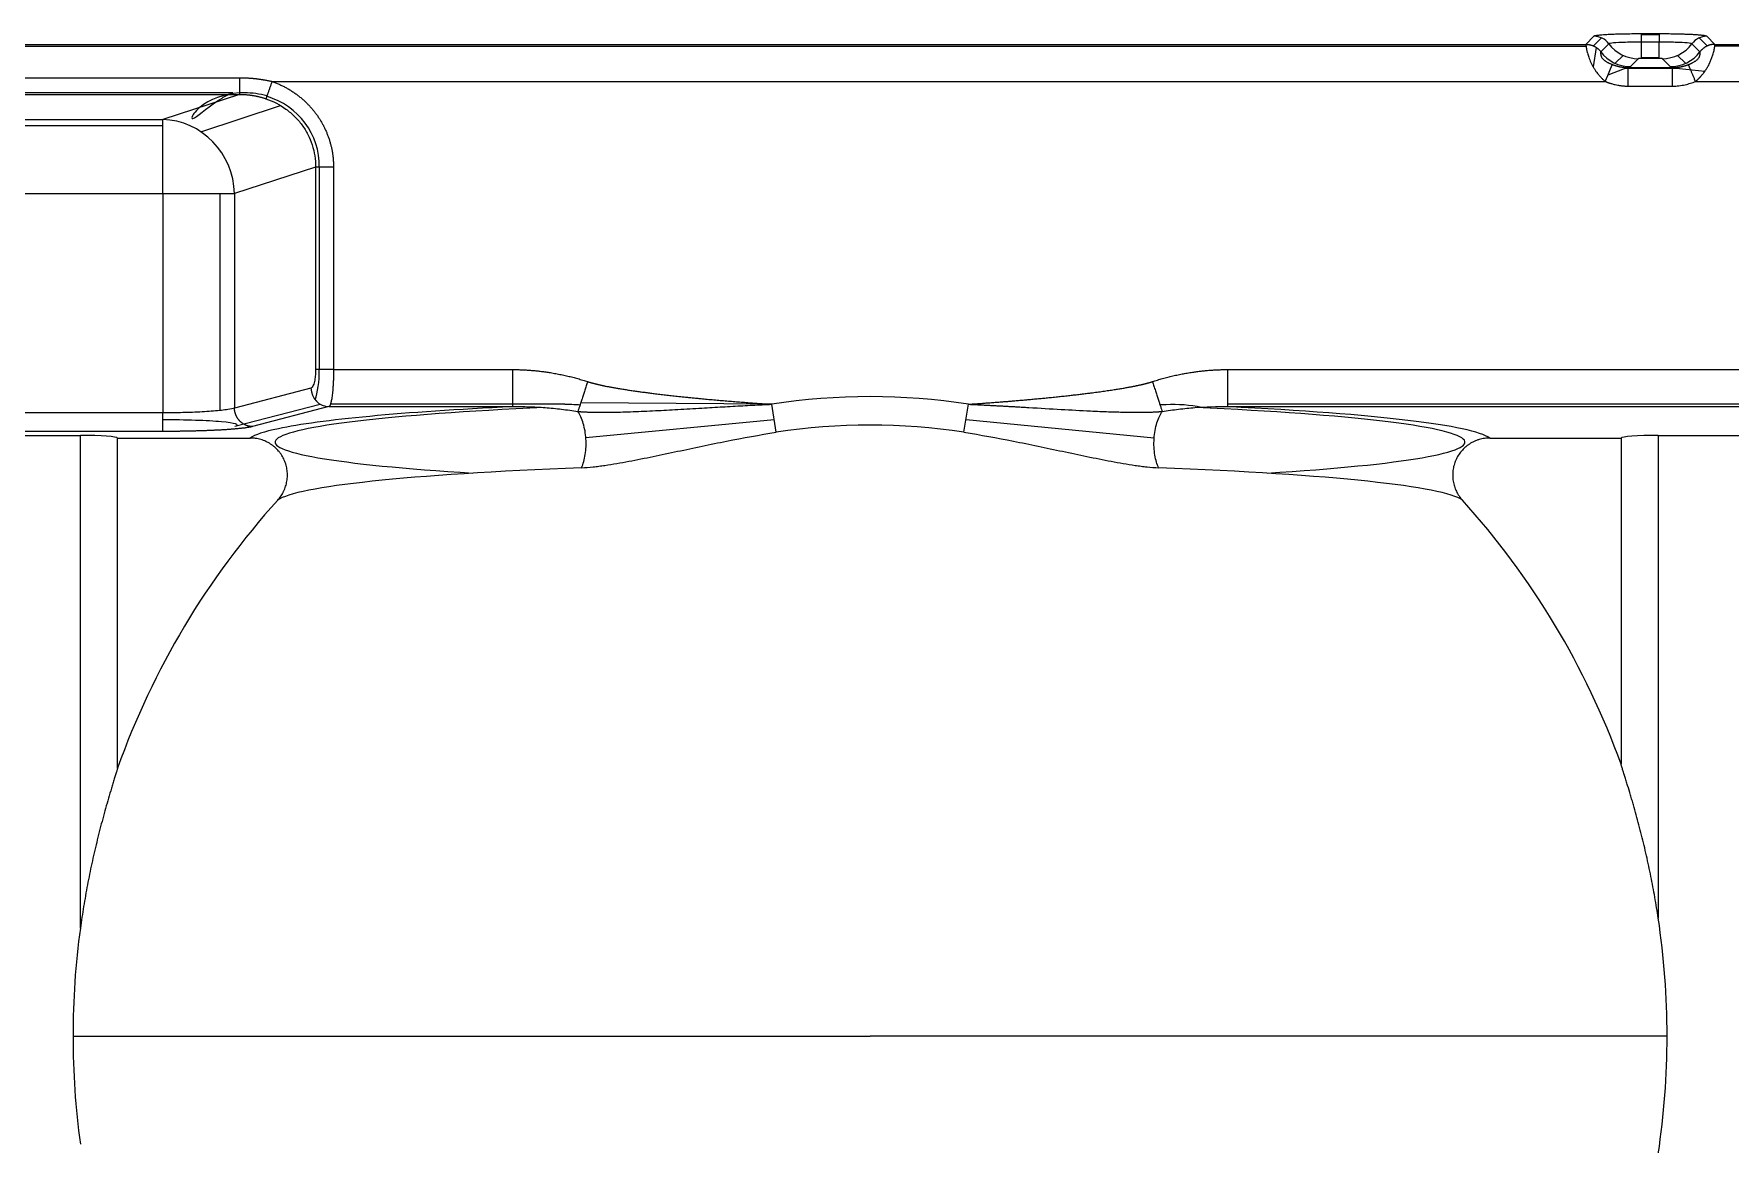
# Model space of a CAD drawing. Header units: millimetres. Extents: x 409 to 2276, y 1039 to 1674.
# Drawn here: x 1680.63 to 1726.27, y 1459.26 to 1489.12 of the extents above; entities that cross this region are included whole.
import ezdxf

# ---------------------------------------------------------------- set-up
doc = ezdxf.new("R2010")
doc.units = ezdxf.units.MM
doc.layers.add('粗实线层', color=7, linetype='Continuous', lineweight=35)

msp = doc.modelspace()

# ---------------------------------------------------------------- linework, layer by layer
at = {"layer": '粗实线层', "lineweight": 20}
for p, q in [((1722.608, 1489.06), (1722.392, 1488.844)), ((1722.598, 1488.8), (1722.814, 1489.016)), ((1724.363, 1489.124), (1723.89, 1489.124)), ((1723.89, 1489.111), (1724.363, 1489.111)), ((1724.363, 1489.124), (1724.363, 1488.904)), ((1725.439, 1489.016), (1725.654, 1488.8)), ((1725.86, 1488.844), (1725.644, 1489.06)), ((1638.86, 1488.844), (1722.392, 1488.844)), ((1638.86, 1488.795), (1722.393, 1488.795)), ((1722.666, 1488.762), (1722.588, 1488.237)), ((1723.007, 1488.86), (1722.792, 1488.645)), ((1723.18, 1488.333), (1723.395, 1488.548)), ((1723.806, 1488.459), (1723.591, 1488.244)), ((1724.363, 1488.904), (1723.89, 1488.904)), ((1723.89, 1488.489), (1724.363, 1488.489)), ((1724.363, 1488.463), (1723.89, 1488.463)), ((1724.363, 1488.463), (1724.363, 1488.904)), ((1724.662, 1488.244), (1724.447, 1488.459)), ((1724.857, 1488.548), (1725.073, 1488.333)), ((1725.46, 1488.645), (1725.245, 1488.86)), ((1725.86, 1488.844), (1729.468, 1488.844)), ((1729.468, 1488.795), (1725.86, 1488.795)), ((1722.987, 1488.024), (1723.432, 1488.195)), ((1724.909, 1488.195), (1723.432, 1488.195)), ((1723.531, 1488.22), (1724.721, 1488.22)), ((1724.909, 1488.195), (1725.594, 1488.126)), ((1675.091, 1487.945), (1686.162, 1487.945)), ((1685.979, 1487.54), (1675.274, 1487.54)), ((1687.033, 1487.846), (1722.912, 1487.846)), ((1723.531, 1487.72), (1724.721, 1487.72)), ((1725.341, 1487.846), (1729.468, 1487.846)), ((1675.091, 1487.497), (1686.162, 1487.497)), ((1686.162, 1487.497), (1684.092, 1486.821)), ((1685.116, 1486.494), (1687.265, 1487.196)), ((1677.161, 1486.821), (1684.092, 1486.821)), ((1677.161, 1486.661), (1684.092, 1486.661)), ((1684.092, 1484.829), (1684.092, 1486.821)), ((1688.206, 1485.541), (1686.023, 1484.829)), ((1688.206, 1485.541), (1688.206, 1480.094)), ((1688.306, 1485.541), (1688.306, 1480.094)), ((1688.689, 1485.541), (1688.689, 1480.094)), ((1677.161, 1484.829), (1684.092, 1484.829)), ((1684.092, 1484.829), (1684.092, 1478.928)), ((1684.092, 1484.829), (1686.023, 1484.829)), ((1685.626, 1484.829), (1685.626, 1478.991)), ((1686.023, 1484.829), (1686.023, 1479.058)), ((1688.689, 1480.094), (1688.206, 1480.094)), ((1688.689, 1480.094), (1693.509, 1480.094)), ((1712.744, 1480.094), (1712.744, 1479.096)), ((1712.744, 1480.094), (1729.468, 1480.094)), ((1688.082, 1479.595), (1686.023, 1479.058)), ((1684.092, 1478.928), (1677.161, 1478.928)), ((1684.092, 1478.429), (1684.092, 1478.928)), ((1686.03, 1478.567), (1688.325, 1479.166)), ((1688.565, 1479.096), (1686.506, 1478.559)), ((1688.565, 1479.096), (1693.509, 1479.096)), ((1694.916, 1479.161), (1688.604, 1479.161)), ((1700.478, 1479.161), (1695.342, 1479.198)), ((1700.598, 1478.406), (1700.481, 1479.161)), ((1705.654, 1478.406), (1705.772, 1479.161)), ((1729.468, 1479.161), (1712.744, 1479.161)), ((1712.744, 1479.096), (1729.468, 1479.096)), ((1684.092, 1478.429), (1677.161, 1478.429)), ((1695.479, 1478.262), (1700.544, 1478.753)), ((1705.709, 1478.754), (1710.773, 1478.258)), ((1679.376, 1478.322), (1681.876, 1478.322)), ((1681.876, 1465.066), (1681.876, 1478.322)), ((1682.876, 1478.252), (1686.45, 1478.252)), ((1682.876, 1469.368), (1682.876, 1478.252)), ((1719.803, 1478.252), (1723.338, 1478.252)), ((1723.338, 1478.252), (1723.338, 1469.474)), ((1724.338, 1478.322), (1726.838, 1478.322)), ((1724.338, 1478.322), (1724.338, 1465.332)), ((1681.679, 1462.161), (1703.126, 1462.161)), ((1724.574, 1462.161), (1703.126, 1462.161))]:
    msp.add_line(p, q, dxfattribs=at)
for radius, start, end in [(17.205, 81.1539, 98.8461), (16.44, 81.1539, 98.8461), (16.44, 81.1539, 98.8461), (21.494, 137.867, 160.4099), (21.494, 19.8909, 42.133), (21.448, 0, 8.5024), (21.448, 172.2163, 180), (21.448, 180, 187.7837), (21.448, 351.4976, 0)]:
    msp.add_arc((1703.126, 1462.161), radius, start, end, dxfattribs=at)
for centre, major_axis, ratio, start_param, end_param in [((1722.608, 1488.561), (0.354, -0.354), 0.997265, 1.428216, 2.354826), ((1723.89, 1488.625), (0, -0.5), 0.000021, 2.162623, 3.089233), ((1725.644, 1488.561), (-0.353, -0.354), 0.997264, 3.92822, 4.854816), ((1723.591, 1489.242), (0.707, -0.707), 0.997265, 4.569861, 5.496378), ((1723.806, 1489.457), (0.707, -0.707), 0.997265, 4.569807, 5.496418), ((1723.89, 1489.462), (0, -1), 0.000002, 0, 0.962255), ((1724.447, 1489.457), (-0.706, -0.708), 0.997255, 0.785049, 1.711657), ((1724.662, 1489.242), (-0.707, -0.707), 0.997265, 0.786768, 1.713286), ((1686.235, 1485.528), (-1.975, -0.645), 0.962495, 2.820948, 4.085001), ((1684.092, 1484.829), (0.621, -1.901), 0.962495, 1.266303, 2.81454), ((1688.038, 1480.094), (0, 1), 0.267949, 3.764893, 4.712389), ((1688.565, 1479.595), (0.126, -0.484), 0.96373, 4.465994, 6.018735), ((1703.126, 1478.139), (16.011, 0), 0.069756, 2.150258, 3.981752), ((1703.126, 1478.139), (-16.755, 0), 0.069756, 5.323749, 5.96652), ((1703.126, 1478.139), (16.011, 0), 0.069756, 5.443238, 7.274399), ((1703.126, 1478.139), (-16.755, 0), 0.069756, 3.238503, 4.101029), ((1684.092, 1478.602), (-2, 0), 0.069927, 2.892155, 4.712389), ((1703.126, 1478.139), (-16.755, 0), 0.069756, 5.96652, 6.186275), ((1681.876, 1478.252), (-1, 0), 0.069927, 3.141593, 4.712389), ((1724.338, 1478.252), (-1, 0), 0.069927, 4.712389, 6.283185), ((1703.126, 1476.476), (-16.011, 0), 0.069756, 5.218735, 6.18907), ((1703.126, 1476.476), (-16.011, 0), 0.069756, 3.235708, 4.206043)]:
    msp.add_ellipse(centre, major_axis=major_axis, ratio=ratio, start_param=start_param, end_param=end_param, dxfattribs=at)
for points, degree in [([(1723.89, 1489.124), (1723.796, 1489.124), (1723.623, 1489.123), (1723.404, 1489.119), (1723.224, 1489.115), (1723.075, 1489.109), (1722.954, 1489.103), (1722.858, 1489.097), (1722.785, 1489.091), (1722.73, 1489.086), (1722.688, 1489.081), (1722.656, 1489.076), (1722.633, 1489.071), (1722.616, 1489.066), (1722.61, 1489.062), (1722.608, 1489.06)], 3), ([(1725.644, 1489.06), (1725.64, 1489.065), (1725.613, 1489.074), (1725.539, 1489.084), (1725.446, 1489.093), (1725.34, 1489.101), (1725.228, 1489.107), (1725.115, 1489.111), (1725.005, 1489.115), (1724.903, 1489.118), (1724.807, 1489.12), (1724.716, 1489.121), (1724.629, 1489.123), (1724.543, 1489.123), (1724.456, 1489.124), (1724.394, 1489.124), (1724.363, 1489.124)], 3), ([(1723.89, 1488.463), (1723.874, 1488.463), (1723.848, 1488.463), (1723.815, 1488.461), (1723.807, 1488.459), (1723.806, 1488.459)], 3), ([(1724.447, 1488.459), (1724.446, 1488.459), (1724.437, 1488.461), (1724.405, 1488.463), (1724.378, 1488.463), (1724.363, 1488.463)], 3), ([(1723.591, 1488.244), (1723.578, 1488.231), (1723.531, 1488.22)], 2), ([(1724.721, 1488.22), (1724.675, 1488.231), (1724.662, 1488.244)], 2), ([(1724.721, 1487.72), (1724.78, 1487.72), (1724.894, 1487.727), (1725.06, 1487.754), (1725.211, 1487.796), (1725.299, 1487.829), (1725.341, 1487.846)], 3), ([(1688.206, 1480.094), (1688.206, 1480.071), (1688.206, 1480.025), (1688.202, 1479.956), (1688.195, 1479.885), (1688.184, 1479.811), (1688.168, 1479.737), (1688.145, 1479.669), (1688.116, 1479.616), (1688.094, 1479.598), (1688.082, 1479.595)], 3)]:
    msp.add_open_spline(points, degree=degree, dxfattribs=at)
for points, degree, knots in [([(1722.392, 1488.844), (1722.392, 1488.844), (1722.392, 1488.843), (1722.391, 1488.842), (1722.391, 1488.841), (1722.391, 1488.839), (1722.391, 1488.836), (1722.391, 1488.833), (1722.391, 1488.83), (1722.391, 1488.826), (1722.391, 1488.822), (1722.391, 1488.817), (1722.392, 1488.812), (1722.393, 1488.806), (1722.393, 1488.799), (1722.394, 1488.792), (1722.395, 1488.783), (1722.397, 1488.774), (1722.398, 1488.765), (1722.4, 1488.754), (1722.402, 1488.743), (1722.404, 1488.731), (1722.408, 1488.71), (1722.414, 1488.682), (1722.423, 1488.646), (1722.434, 1488.604), (1722.448, 1488.555), (1722.468, 1488.493), (1722.492, 1488.429), (1722.522, 1488.358), (1722.56, 1488.282), (1722.598, 1488.216), (1722.636, 1488.155), (1722.677, 1488.095), (1722.722, 1488.038), (1722.762, 1487.992), (1722.788, 1487.963), (1722.814, 1487.936), (1722.84, 1487.911), (1722.864, 1487.888), (1722.888, 1487.866), (1722.904, 1487.852), (1722.912, 1487.846)], 3, [0, 0, 0, 0, 0.009731, 0.019805, 0.030219, 0.040973, 0.052066, 0.063498, 0.075271, 0.087386, 0.099845, 0.112649, 0.125801, 0.139302, 0.153151, 0.167346, 0.181887, 0.196771, 0.211999, 0.227573, 0.243494, 0.259767, 0.276397, 0.32031, 0.357788, 0.388791, 0.444169, 0.49073, 0.54492, 0.596334, 0.652237, 0.714373, 0.741987, 0.787368, 0.849445, 0.874291, 0.897964, 0.920509, 0.941961, 0.962346, 0.981686, 1, 1, 1, 1]), ([(1722.392, 1488.844), (1722.396, 1488.844), (1722.403, 1488.844), (1722.413, 1488.844), (1722.424, 1488.843), (1722.434, 1488.843), (1722.445, 1488.842), (1722.455, 1488.841), (1722.465, 1488.839), (1722.475, 1488.838), (1722.486, 1488.836), (1722.496, 1488.834), (1722.506, 1488.831), (1722.516, 1488.829), (1722.526, 1488.826), (1722.536, 1488.824), (1722.545, 1488.821), (1722.555, 1488.817), (1722.565, 1488.814), (1722.574, 1488.81), (1722.584, 1488.807), (1722.593, 1488.803), (1722.602, 1488.798), (1722.611, 1488.794), (1722.62, 1488.79), (1722.629, 1488.785), (1722.638, 1488.78), (1722.647, 1488.775), (1722.655, 1488.77), (1722.664, 1488.765), (1722.672, 1488.759), (1722.68, 1488.753), (1722.688, 1488.748), (1722.696, 1488.742), (1722.704, 1488.736), (1722.712, 1488.729), (1722.719, 1488.723), (1722.727, 1488.716), (1722.734, 1488.71), (1722.741, 1488.703), (1722.748, 1488.696), (1722.755, 1488.689), (1722.762, 1488.682), (1722.768, 1488.675), (1722.774, 1488.667), (1722.781, 1488.66), (1722.787, 1488.652), (1722.79, 1488.647), (1722.792, 1488.645)], 3, [0, 0, 0, 0, 0.022639, 0.045238, 0.067797, 0.090315, 0.112793, 0.13523, 0.157627, 0.179984, 0.2023, 0.224577, 0.246813, 0.269009, 0.291164, 0.31328, 0.335356, 0.357391, 0.379387, 0.401342, 0.423258, 0.445133, 0.466969, 0.488765, 0.510521, 0.532237, 0.553914, 0.575551, 0.597148, 0.618705, 0.640223, 0.661702, 0.68314, 0.70454, 0.725899, 0.74722, 0.768501, 0.789742, 0.810944, 0.832107, 0.853231, 0.874315, 0.895361, 0.916367, 0.937334, 0.958261, 0.97915, 1, 1, 1, 1]), ([(1722.792, 1488.645), (1722.792, 1488.644), (1722.791, 1488.644), (1722.79, 1488.643), (1722.79, 1488.642), (1722.789, 1488.641), (1722.788, 1488.639), (1722.788, 1488.637), (1722.787, 1488.636), (1722.787, 1488.634), (1722.786, 1488.631), (1722.786, 1488.629), (1722.786, 1488.627), (1722.785, 1488.624), (1722.785, 1488.621), (1722.785, 1488.619), (1722.785, 1488.616), (1722.785, 1488.613), (1722.785, 1488.61), (1722.785, 1488.607), (1722.785, 1488.604), (1722.786, 1488.601), (1722.786, 1488.598), (1722.786, 1488.594), (1722.787, 1488.591), (1722.787, 1488.588), (1722.787, 1488.584), (1722.788, 1488.581), (1722.788, 1488.578), (1722.789, 1488.575), (1722.789, 1488.571), (1722.79, 1488.568), (1722.791, 1488.565), (1722.791, 1488.561), (1722.792, 1488.558), (1722.793, 1488.555), (1722.793, 1488.552), (1722.794, 1488.549), (1722.795, 1488.545), (1722.796, 1488.542), (1722.797, 1488.539), (1722.798, 1488.536), (1722.799, 1488.533), (1722.8, 1488.53), (1722.801, 1488.527), (1722.802, 1488.525), (1722.803, 1488.522), (1722.806, 1488.513), (1722.813, 1488.497), (1722.827, 1488.475), (1722.844, 1488.454), (1722.862, 1488.436), (1722.881, 1488.419), (1722.902, 1488.404), (1722.923, 1488.39), (1722.947, 1488.374), (1722.969, 1488.362), (1722.988, 1488.352), (1723.003, 1488.344), (1723.022, 1488.334), (1723.045, 1488.324), (1723.072, 1488.312), (1723.092, 1488.304), (1723.102, 1488.3)], 3, [0, 0, 0, 0, 0.017958, 0.035624, 0.052996, 0.070075, 0.08686, 0.10335, 0.119547, 0.13545, 0.151059, 0.166375, 0.181397, 0.196127, 0.210564, 0.22471, 0.238565, 0.252131, 0.265409, 0.278399, 0.291105, 0.303527, 0.315669, 0.327533, 0.339122, 0.350438, 0.361484, 0.372264, 0.382779, 0.393033, 0.403027, 0.412766, 0.422252, 0.431487, 0.440475, 0.449219, 0.45772, 0.465983, 0.47401, 0.481804, 0.489369, 0.496706, 0.50382, 0.510712, 0.517386, 0.523845, 0.530091, 0.536128, 0.58439, 0.626583, 0.656507, 0.687423, 0.720299, 0.744748, 0.772998, 0.8053, 0.841899, 0.856872, 0.876293, 0.900231, 0.928768, 0.961993, 1, 1, 1, 1]), ([(1723.89, 1488.904), (1723.74, 1488.904), (1723.436, 1488.899), (1723.105, 1488.883), (1723.015, 1488.867), (1723.007, 1488.86)], 3, [0, 0, 0, 0, 0.337679, 0.674606, 1, 1, 1, 1]), ([(1725.245, 1488.86), (1725.238, 1488.867), (1725.147, 1488.883), (1724.816, 1488.899), (1724.513, 1488.904), (1724.363, 1488.904)], 3, [0, 0, 0, 0, 0.325486, 0.662424, 1, 1, 1, 1]), ([(1725.15, 1488.3), (1725.155, 1488.302), (1725.165, 1488.306), (1725.179, 1488.312), (1725.193, 1488.317), (1725.205, 1488.323), (1725.217, 1488.328), (1725.227, 1488.333), (1725.237, 1488.338), (1725.246, 1488.342), (1725.254, 1488.346), (1725.261, 1488.349), (1725.267, 1488.353), (1725.28, 1488.36), (1725.3, 1488.371), (1725.325, 1488.386), (1725.346, 1488.4), (1725.371, 1488.419), (1725.397, 1488.442), (1725.419, 1488.466), (1725.432, 1488.486), (1725.441, 1488.502), (1725.447, 1488.514), (1725.45, 1488.523), (1725.453, 1488.529), (1725.455, 1488.535), (1725.457, 1488.542), (1725.458, 1488.548), (1725.46, 1488.555), (1725.461, 1488.562), (1725.463, 1488.569), (1725.464, 1488.576), (1725.465, 1488.583), (1725.466, 1488.59), (1725.467, 1488.597), (1725.467, 1488.604), (1725.467, 1488.61), (1725.468, 1488.617), (1725.467, 1488.622), (1725.467, 1488.628), (1725.466, 1488.633), (1725.465, 1488.637), (1725.464, 1488.64), (1725.462, 1488.643), (1725.461, 1488.644), (1725.46, 1488.645)], 3, [0, 0, 0, 0, 0.018478, 0.035855, 0.05214, 0.067346, 0.08148, 0.094555, 0.106578, 0.11756, 0.127509, 0.136433, 0.144339, 0.151235, 0.187736, 0.219994, 0.248234, 0.272685, 0.323258, 0.369419, 0.396843, 0.426591, 0.459249, 0.47214, 0.485971, 0.500769, 0.516563, 0.533381, 0.551249, 0.570195, 0.590247, 0.611432, 0.633777, 0.657309, 0.682057, 0.708046, 0.735295, 0.763821, 0.793637, 0.824752, 0.857175, 0.890911, 0.925962, 0.962327, 1, 1, 1, 1]), ([(1725.341, 1487.846), (1725.345, 1487.849), (1725.354, 1487.857), (1725.367, 1487.869), (1725.381, 1487.881), (1725.394, 1487.893), (1725.408, 1487.906), (1725.422, 1487.92), (1725.436, 1487.934), (1725.451, 1487.949), (1725.465, 1487.964), (1725.48, 1487.98), (1725.495, 1487.997), (1725.522, 1488.029), (1725.558, 1488.072), (1725.595, 1488.123), (1725.62, 1488.161), (1725.638, 1488.189), (1725.652, 1488.212), (1725.665, 1488.234), (1725.678, 1488.255), (1725.689, 1488.276), (1725.7, 1488.297), (1725.71, 1488.316), (1725.719, 1488.335), (1725.732, 1488.363), (1725.748, 1488.399), (1725.766, 1488.445), (1725.783, 1488.491), (1725.8, 1488.54), (1725.817, 1488.594), (1725.832, 1488.655), (1725.843, 1488.702), (1725.849, 1488.735), (1725.853, 1488.756), (1725.856, 1488.774), (1725.858, 1488.789), (1725.86, 1488.802), (1725.861, 1488.813), (1725.862, 1488.822), (1725.862, 1488.83), (1725.862, 1488.835), (1725.862, 1488.84), (1725.861, 1488.843), (1725.861, 1488.844), (1725.86, 1488.844)], 3, [0, 0, 0, 0, 0.010253, 0.020805, 0.03166, 0.042821, 0.05429, 0.066074, 0.078175, 0.0906, 0.103352, 0.116437, 0.129862, 0.143634, 0.192655, 0.231594, 0.259963, 0.277313, 0.294117, 0.310498, 0.326435, 0.341918, 0.356939, 0.371492, 0.385554, 0.399099, 0.433296, 0.468554, 0.504763, 0.54277, 0.590758, 0.648652, 0.716318, 0.746008, 0.774592, 0.802078, 0.82846, 0.853732, 0.877893, 0.900955, 0.922928, 0.94382, 0.963633, 0.982362, 1, 1, 1, 1]), ([(1725.86, 1488.844), (1725.857, 1488.844), (1725.849, 1488.844), (1725.838, 1488.844), (1725.827, 1488.843), (1725.817, 1488.843), (1725.807, 1488.842), (1725.797, 1488.84), (1725.787, 1488.839), (1725.778, 1488.838), (1725.769, 1488.836), (1725.761, 1488.834), (1725.752, 1488.833), (1725.744, 1488.831), (1725.736, 1488.829), (1725.729, 1488.827), (1725.721, 1488.825), (1725.714, 1488.822), (1725.707, 1488.82), (1725.7, 1488.818), (1725.693, 1488.816), (1725.687, 1488.813), (1725.68, 1488.811), (1725.674, 1488.808), (1725.668, 1488.806), (1725.662, 1488.803), (1725.657, 1488.801), (1725.652, 1488.799), (1725.646, 1488.796), (1725.641, 1488.794), (1725.631, 1488.788), (1725.614, 1488.78), (1725.592, 1488.767), (1725.571, 1488.753), (1725.552, 1488.738), (1725.534, 1488.723), (1725.516, 1488.708), (1725.501, 1488.692), (1725.486, 1488.676), (1725.472, 1488.661), (1725.464, 1488.65), (1725.46, 1488.645)], 3, [0, 0, 0, 0, 0.02442, 0.048207, 0.071367, 0.093906, 0.11583, 0.137146, 0.157862, 0.177984, 0.19752, 0.216477, 0.234864, 0.252711, 0.270201, 0.287364, 0.304192, 0.320674, 0.336803, 0.352569, 0.367964, 0.38298, 0.39761, 0.411847, 0.425683, 0.439112, 0.452128, 0.464724, 0.476896, 0.488637, 0.499943, 0.555907, 0.610838, 0.664608, 0.717103, 0.768215, 0.817848, 0.865914, 0.912337, 0.957051, 1, 1, 1, 1]), ([(1723.102, 1488.3), (1723.107, 1488.298), (1723.117, 1488.295), (1723.132, 1488.289), (1723.148, 1488.284), (1723.165, 1488.278), (1723.183, 1488.272), (1723.202, 1488.267), (1723.221, 1488.261), (1723.242, 1488.256), (1723.264, 1488.25), (1723.286, 1488.245), (1723.311, 1488.24), (1723.34, 1488.235), (1723.37, 1488.23), (1723.401, 1488.226), (1723.433, 1488.223), (1723.465, 1488.221), (1723.498, 1488.22), (1723.52, 1488.22), (1723.531, 1488.22)], 3, [0, 0, 0, 0, 0.034981, 0.071913, 0.110806, 0.151667, 0.194501, 0.239309, 0.286088, 0.334836, 0.385544, 0.4382, 0.492789, 0.562322, 0.632924, 0.704542, 0.77712, 0.850597, 0.924912, 1, 1, 1, 1]), ([(1723.531, 1487.72), (1723.531, 1487.749), (1723.531, 1487.779), (1723.531, 1487.839), (1723.531, 1487.869), (1723.531, 1487.929), (1723.531, 1487.958), (1723.531, 1488.014), (1723.531, 1488.04), (1723.531, 1488.089), (1723.531, 1488.11), (1723.531, 1488.148), (1723.531, 1488.164), (1723.531, 1488.19), (1723.531, 1488.2), (1723.531, 1488.214), (1723.531, 1488.218), (1723.531, 1488.22)], 3, [0, 0, 0, 0, 0.125, 0.125, 0.25, 0.25, 0.375, 0.375, 0.5, 0.5, 0.625, 0.625, 0.75, 0.75, 0.875, 0.875, 1, 1, 1, 1]), ([(1724.721, 1488.22), (1724.727, 1488.22), (1724.738, 1488.22), (1724.755, 1488.22), (1724.772, 1488.22), (1724.789, 1488.221), (1724.805, 1488.222), (1724.822, 1488.224), (1724.838, 1488.225), (1724.854, 1488.227), (1724.87, 1488.229), (1724.886, 1488.231), (1724.902, 1488.233), (1724.917, 1488.236), (1724.933, 1488.238), (1724.948, 1488.241), (1724.963, 1488.244), (1724.977, 1488.248), (1724.992, 1488.251), (1725.006, 1488.254), (1725.02, 1488.258), (1725.034, 1488.262), (1725.048, 1488.266), (1725.061, 1488.27), (1725.075, 1488.274), (1725.088, 1488.278), (1725.101, 1488.282), (1725.113, 1488.287), (1725.126, 1488.291), (1725.138, 1488.296), (1725.146, 1488.299), (1725.15, 1488.3)], 3, [0, 0, 0, 0, 0.038673, 0.077116, 0.11532, 0.153274, 0.190972, 0.228403, 0.265561, 0.302436, 0.339022, 0.37531, 0.411294, 0.446965, 0.482318, 0.517346, 0.552042, 0.5864, 0.620414, 0.654079, 0.687389, 0.72034, 0.752926, 0.785143, 0.816986, 0.848452, 0.879536, 0.910237, 0.940549, 0.970471, 1, 1, 1, 1]), ([(1724.721, 1487.72), (1724.721, 1487.752), (1724.721, 1487.784), (1724.721, 1487.846), (1724.721, 1487.876), (1724.721, 1487.935), (1724.721, 1487.963), (1724.721, 1488.016), (1724.721, 1488.041), (1724.721, 1488.087), (1724.721, 1488.108), (1724.721, 1488.145), (1724.721, 1488.161), (1724.721, 1488.188), (1724.721, 1488.198), (1724.721, 1488.213), (1724.721, 1488.218), (1724.721, 1488.22)], 3, [0, 0, 0, 0, 0.125, 0.125, 0.25, 0.25, 0.375, 0.375, 0.5, 0.5, 0.625, 0.625, 0.75, 0.75, 0.875, 0.875, 1, 1, 1, 1]), ([(1686.896, 1487.456), (1686.701, 1487.509), (1686.498, 1487.54), (1685.903, 1487.541), (1685.491, 1487.426), (1685.039, 1487.119), (1684.928, 1486.997), (1684.852, 1486.847), (1684.883, 1486.828), (1685.082, 1486.938), (1685.353, 1487.206), (1685.781, 1487.452), (1685.878, 1487.499), (1685.979, 1487.54)], 3, [0, 0, 0, 0, 0.134938, 0.134938, 0.39892, 0.39892, 0.530911, 0.530911, 0.662902, 0.662902, 0.926884, 0.926884, 1, 1, 1, 1]), ([(1686.162, 1487.945), (1686.172, 1487.945), (1686.193, 1487.945), (1686.223, 1487.945), (1686.254, 1487.944), (1686.285, 1487.943), (1686.316, 1487.942), (1686.346, 1487.941), (1686.377, 1487.939), (1686.407, 1487.938), (1686.438, 1487.936), (1686.468, 1487.933), (1686.498, 1487.931), (1686.528, 1487.928), (1686.559, 1487.925), (1686.589, 1487.922), (1686.619, 1487.919), (1686.649, 1487.915), (1686.679, 1487.911), (1686.709, 1487.907), (1686.738, 1487.902), (1686.768, 1487.898), (1686.798, 1487.893), (1686.827, 1487.888), (1686.857, 1487.883), (1686.886, 1487.877), (1686.916, 1487.871), (1686.945, 1487.865), (1686.975, 1487.859), (1687.004, 1487.853), (1687.023, 1487.848), (1687.033, 1487.846)], 3, [0, 0, 0, 0, 0.035168, 0.070268, 0.105302, 0.140272, 0.17518, 0.210029, 0.24482, 0.279555, 0.314237, 0.348868, 0.383449, 0.417984, 0.452474, 0.486921, 0.521327, 0.555695, 0.590028, 0.624326, 0.658592, 0.692829, 0.727039, 0.761223, 0.795385, 0.829526, 0.863649, 0.897755, 0.931848, 0.965929, 1, 1, 1, 1]), ([(1687.033, 1487.846), (1687.406, 1487.714), (1688.022, 1487.25), (1688.242, 1486.942), (1688.458, 1486.638), (1688.574, 1486.279), (1688.689, 1485.922), (1688.689, 1485.541)], 2, [0, 0, 0, 0.25, 0.5, 0.5, 0.75, 0.75, 1, 1, 1]), ([(1722.912, 1487.846), (1722.916, 1487.844), (1722.926, 1487.84), (1722.943, 1487.833), (1722.964, 1487.825), (1722.987, 1487.816), (1723.015, 1487.806), (1723.046, 1487.796), (1723.099, 1487.78), (1723.167, 1487.762), (1723.235, 1487.748), (1723.282, 1487.74), (1723.314, 1487.735), (1723.347, 1487.731), (1723.381, 1487.727), (1723.417, 1487.724), (1723.454, 1487.722), (1723.492, 1487.721), (1723.518, 1487.72), (1723.531, 1487.72)], 3, [0, 0, 0, 0, 0.022784, 0.051305, 0.085588, 0.125608, 0.171269, 0.222385, 0.278822, 0.434072, 0.557498, 0.606017, 0.656499, 0.708934, 0.763314, 0.819625, 0.877854, 0.937984, 1, 1, 1, 1]), ([(1686.162, 1487.497), (1686.17, 1487.497), (1686.185, 1487.497), (1686.209, 1487.497), (1686.233, 1487.496), (1686.257, 1487.495), (1686.281, 1487.494), (1686.305, 1487.493), (1686.329, 1487.491), (1686.353, 1487.489), (1686.377, 1487.487), (1686.401, 1487.485), (1686.425, 1487.482), (1686.45, 1487.479), (1686.474, 1487.476), (1686.499, 1487.472), (1686.523, 1487.468), (1686.548, 1487.464), (1686.572, 1487.46), (1686.597, 1487.455), (1686.622, 1487.45), (1686.646, 1487.444), (1686.671, 1487.438), (1686.696, 1487.432), (1686.721, 1487.426), (1686.745, 1487.419), (1686.77, 1487.412), (1686.795, 1487.405), (1686.82, 1487.397), (1686.845, 1487.389), (1686.861, 1487.384), (1686.869, 1487.381)], 3, [0, 0, 0, 0, 0.032801, 0.065713, 0.098735, 0.131869, 0.165117, 0.198479, 0.231956, 0.265549, 0.29926, 0.33309, 0.36704, 0.40111, 0.435302, 0.469617, 0.504055, 0.538618, 0.573308, 0.608124, 0.64307, 0.678146, 0.713354, 0.748696, 0.784173, 0.819789, 0.855546, 0.891444, 0.927485, 0.96367, 1, 1, 1, 1]), ([(1686.869, 1487.381), (1687.062, 1487.315), (1687.245, 1487.221), (1687.491, 1487.042), (1687.569, 1486.976), (1687.713, 1486.834), (1687.779, 1486.757), (1687.899, 1486.594), (1687.952, 1486.507), (1688.044, 1486.328), (1688.083, 1486.234), (1688.145, 1486.042), (1688.169, 1485.943), (1688.2, 1485.744), (1688.207, 1485.642), (1688.206, 1485.541)], 3, [0, 0, 0, 0, 0.25, 0.25, 0.375, 0.375, 0.5, 0.5, 0.625, 0.625, 0.75, 0.75, 0.875, 0.875, 1, 1, 1, 1]), ([(1688.689, 1485.541), (1688.635, 1485.541), (1688.58, 1485.541), (1688.477, 1485.541), (1688.428, 1485.541), (1688.342, 1485.541), (1688.304, 1485.541), (1688.243, 1485.541), (1688.221, 1485.541), (1688.206, 1485.541)], 3, [0, 0, 0, 0, 0.25, 0.25, 0.5, 0.5, 0.75, 0.75, 1, 1, 1, 1]), ([(1688.689, 1480.094), (1688.689, 1480.089), (1688.689, 1480.079), (1688.689, 1480.065), (1688.689, 1480.05), (1688.689, 1480.035), (1688.689, 1480.021), (1688.689, 1480.006), (1688.689, 1479.992), (1688.689, 1479.977), (1688.688, 1479.962), (1688.688, 1479.948), (1688.688, 1479.933), (1688.687, 1479.919), (1688.687, 1479.904), (1688.687, 1479.889), (1688.686, 1479.875), (1688.686, 1479.86), (1688.685, 1479.846), (1688.685, 1479.831), (1688.684, 1479.817), (1688.684, 1479.803), (1688.683, 1479.788), (1688.682, 1479.774), (1688.682, 1479.76), (1688.681, 1479.746), (1688.68, 1479.731), (1688.68, 1479.717), (1688.679, 1479.703), (1688.678, 1479.689), (1688.677, 1479.676), (1688.676, 1479.662), (1688.675, 1479.648), (1688.674, 1479.635), (1688.674, 1479.621), (1688.673, 1479.608), (1688.672, 1479.594), (1688.671, 1479.581), (1688.669, 1479.568), (1688.668, 1479.555), (1688.667, 1479.542), (1688.664, 1479.507), (1688.658, 1479.45), (1688.649, 1479.377), (1688.639, 1479.309), (1688.63, 1479.264), (1688.625, 1479.238), (1688.623, 1479.228), (1688.62, 1479.217), (1688.617, 1479.207), (1688.615, 1479.197), (1688.612, 1479.187), (1688.609, 1479.177), (1688.606, 1479.168), (1688.603, 1479.158), (1688.599, 1479.149), (1688.596, 1479.141), (1688.593, 1479.133), (1688.589, 1479.125), (1688.585, 1479.119), (1688.581, 1479.112), (1688.577, 1479.107), (1688.573, 1479.102), (1688.569, 1479.099), (1688.566, 1479.097), (1688.565, 1479.096)], 3, [0, 0, 0, 0, 0.00965, 0.019316, 0.028998, 0.038695, 0.048408, 0.058136, 0.06788, 0.077641, 0.087417, 0.097208, 0.107016, 0.11684, 0.12668, 0.136535, 0.146407, 0.156295, 0.166199, 0.176119, 0.186056, 0.196008, 0.205977, 0.215963, 0.225964, 0.235982, 0.246017, 0.256068, 0.266135, 0.276219, 0.286319, 0.296436, 0.30657, 0.31672, 0.326887, 0.337071, 0.347272, 0.357489, 0.367723, 0.377974, 0.388242, 0.398527, 0.462553, 0.52902, 0.597936, 0.669305, 0.68245, 0.696068, 0.71016, 0.724724, 0.739762, 0.755274, 0.771258, 0.787716, 0.804648, 0.822053, 0.839931, 0.858282, 0.877107, 0.896406, 0.916178, 0.936423, 0.957142, 0.978334, 1, 1, 1, 1]), ([(1693.509, 1480.094), (1693.989, 1480.094), (1694.479, 1480.019), (1695.021, 1479.936), (1695.528, 1479.769)], 2, [0, 0, 0, 0.5, 0.5, 1, 1, 1]), ([(1710.725, 1479.769), (1711.241, 1479.938), (1711.78, 1480.02), (1712.265, 1480.094), (1712.744, 1480.094)], 2, [0, 0, 0, 0.5, 0.5, 1, 1, 1]), ([(1695.528, 1479.769), (1695.515, 1479.731), (1695.503, 1479.692), (1695.477, 1479.614), (1695.465, 1479.575), (1695.439, 1479.498), (1695.427, 1479.459), (1695.402, 1479.384), (1695.39, 1479.347), (1695.367, 1479.275), (1695.356, 1479.241), (1695.334, 1479.176), (1695.324, 1479.145), (1695.305, 1479.086), (1695.296, 1479.059), (1695.279, 1479.01), (1695.272, 1478.987), (1695.265, 1478.967)], 3, [0, 0, 0, 0, 0.125, 0.125, 0.25, 0.25, 0.375, 0.375, 0.5, 0.5, 0.625, 0.625, 0.75, 0.75, 0.875, 0.875, 1, 1, 1, 1]), ([(1695.528, 1479.769), (1695.631, 1479.734), (1695.858, 1479.682), (1696.043, 1479.639), (1696.322, 1479.592), (1696.79, 1479.513), (1697.399, 1479.439), (1697.945, 1479.373), (1698.618, 1479.309), (1699.554, 1479.221), (1700.481, 1479.161)], 2, [0, 0, 0, 0.125, 0.125, 0.25, 0.25, 0.5, 0.5, 0.75, 0.75, 1, 1, 1]), ([(1705.772, 1479.161), (1706.604, 1479.216), (1707.398, 1479.288), (1708.313, 1479.37), (1709.019, 1479.46), (1709.622, 1479.536), (1710.068, 1479.616), (1710.268, 1479.652), (1710.448, 1479.694), (1710.636, 1479.739), (1710.725, 1479.769)], 2, [0, 0, 0, 0.25, 0.25, 0.5, 0.5, 0.75, 0.75, 0.875, 0.875, 1, 1, 1]), ([(1710.725, 1479.769), (1710.738, 1479.729), (1710.752, 1479.688), (1710.779, 1479.606), (1710.792, 1479.565), (1710.818, 1479.485), (1710.831, 1479.446), (1710.856, 1479.37), (1710.868, 1479.333), (1710.891, 1479.262), (1710.902, 1479.229), (1710.923, 1479.165), (1710.933, 1479.135), (1710.951, 1479.08), (1710.96, 1479.054), (1710.975, 1479.007), (1710.982, 1478.986), (1710.988, 1478.966)], 3, [0, 0, 0, 0, 0.125, 0.125, 0.25, 0.25, 0.375, 0.375, 0.5, 0.5, 0.625, 0.625, 0.75, 0.75, 0.875, 0.875, 1, 1, 1, 1]), ([(1686.023, 1479.058), (1685.983, 1479.044), (1685.844, 1479.014), (1685.486, 1478.974), (1684.985, 1478.944), (1684.504, 1478.93), (1684.207, 1478.928), (1684.092, 1478.928)], 3, [0, 0, 0, 0, 0.180925, 0.427294, 0.659828, 0.867702, 1, 1, 1, 1]), ([(1693.509, 1479.096), (1693.653, 1479.099), (1693.798, 1479.098), (1694.089, 1479.09), (1694.236, 1479.082), (1694.529, 1479.06), (1694.676, 1479.046), (1694.971, 1479.011), (1695.118, 1478.991), (1695.265, 1478.966)], 3, [0, 0, 0, 0, 0.25, 0.25, 0.5, 0.5, 0.75, 0.75, 1, 1, 1, 1]), ([(1694.916, 1479.161), (1694.997, 1479.162), (1695.078, 1479.161), (1695.214, 1479.156), (1695.27, 1479.153), (1695.326, 1479.149)], 3, [0, 0, 0, 0, 0.593244, 0.593244, 1, 1, 1, 1]), ([(1695.265, 1478.967), (1695.271, 1478.966), (1695.282, 1478.965), (1695.298, 1478.964), (1695.314, 1478.963), (1695.33, 1478.962), (1695.345, 1478.961), (1695.36, 1478.96), (1695.38, 1478.959), (1695.407, 1478.958), (1695.443, 1478.956), (1695.483, 1478.954), (1695.524, 1478.952), (1695.564, 1478.95), (1695.602, 1478.949), (1695.639, 1478.948), (1695.673, 1478.947), (1695.733, 1478.946), (1695.823, 1478.945), (1695.949, 1478.945), (1696.085, 1478.946), (1696.262, 1478.948), (1696.485, 1478.953), (1696.757, 1478.962), (1697.049, 1478.974), (1697.449, 1478.993), (1697.969, 1479.022), (1698.478, 1479.052), (1698.881, 1479.076), (1699.157, 1479.092), (1699.43, 1479.107), (1699.698, 1479.122), (1699.962, 1479.136), (1700.223, 1479.149), (1700.395, 1479.157), (1700.481, 1479.161)], 3, [0, 0, 0, 0, 0.003397, 0.006742, 0.010013, 0.01319, 0.016269, 0.019258, 0.022167, 0.028269, 0.035367, 0.043559, 0.051726, 0.059611, 0.067154, 0.074307, 0.081038, 0.087337, 0.109517, 0.133752, 0.160054, 0.188347, 0.236519, 0.288546, 0.344447, 0.404251, 0.518233, 0.64214, 0.695609, 0.748285, 0.800179, 0.851291, 0.901629, 0.951199, 1, 1, 1, 1]), ([(1695.361, 1477.452), (1695.385, 1477.503), (1695.405, 1477.559), (1695.439, 1477.679), (1695.453, 1477.744), (1695.474, 1477.878), (1695.481, 1477.948), (1695.486, 1478.09), (1695.486, 1478.162), (1695.476, 1478.306), (1695.468, 1478.377), (1695.444, 1478.514), (1695.429, 1478.581), (1695.392, 1478.707), (1695.37, 1478.766), (1695.321, 1478.875), (1695.294, 1478.924), (1695.265, 1478.966)], 3, [0, 0, 0, 0, 0.125, 0.125, 0.25, 0.25, 0.375, 0.375, 0.5, 0.5, 0.625, 0.625, 0.75, 0.75, 0.875, 0.875, 1, 1, 1, 1]), ([(1705.772, 1479.161), (1705.809, 1479.159), (1705.884, 1479.156), (1705.997, 1479.151), (1706.11, 1479.145), (1706.224, 1479.139), (1706.339, 1479.133), (1706.454, 1479.127), (1706.571, 1479.121), (1706.687, 1479.115), (1706.805, 1479.108), (1706.923, 1479.101), (1707.042, 1479.095), (1707.161, 1479.088), (1707.282, 1479.081), (1707.652, 1479.059), (1708.245, 1479.024), (1708.88, 1478.989), (1709.304, 1478.97), (1709.54, 1478.961), (1709.761, 1478.954), (1709.956, 1478.949), (1710.125, 1478.946), (1710.269, 1478.945), (1710.4, 1478.945), (1710.498, 1478.945), (1710.568, 1478.947), (1710.615, 1478.948), (1710.661, 1478.95), (1710.708, 1478.951), (1710.749, 1478.953), (1710.785, 1478.955), (1710.815, 1478.956), (1710.843, 1478.957), (1710.87, 1478.959), (1710.897, 1478.961), (1710.926, 1478.962), (1710.956, 1478.965), (1710.977, 1478.966), (1710.988, 1478.967)], 3, [0, 0, 0, 0, 0.021312, 0.042753, 0.064328, 0.086036, 0.107874, 0.129843, 0.151945, 0.174179, 0.196547, 0.219048, 0.241683, 0.264453, 0.287356, 0.310396, 0.476272, 0.626253, 0.674308, 0.719526, 0.761906, 0.801442, 0.831723, 0.85953, 0.884793, 0.907719, 0.916755, 0.925878, 0.935012, 0.944082, 0.953029, 0.959398, 0.965342, 0.970917, 0.97613, 0.981452, 0.987225, 0.993444, 1, 1, 1, 1]), ([(1710.891, 1477.452), (1710.871, 1477.497), (1710.852, 1477.548), (1710.818, 1477.661), (1710.803, 1477.724), (1710.781, 1477.859), (1710.773, 1477.932), (1710.766, 1478.081), (1710.767, 1478.158), (1710.777, 1478.311), (1710.786, 1478.387), (1710.812, 1478.531), (1710.828, 1478.6), (1710.867, 1478.726), (1710.89, 1478.783), (1710.937, 1478.885), (1710.962, 1478.929), (1710.988, 1478.967)], 3, [0, 0, 0, 0, 0.125, 0.125, 0.25, 0.25, 0.375, 0.375, 0.5, 0.5, 0.625, 0.625, 0.75, 0.75, 0.875, 0.875, 1, 1, 1, 1]), ([(1710.928, 1479.15), (1710.984, 1479.153), (1711.04, 1479.156), (1711.416, 1479.17), (1711.739, 1479.152), (1712.05, 1479.083)], 3, [0, 0, 0, 0, 0.149029, 0.149029, 1, 1, 1, 1]), ([(1710.988, 1478.966), (1711.135, 1478.991), (1711.282, 1479.011), (1711.577, 1479.046), (1711.724, 1479.06), (1712.164, 1479.093), (1712.456, 1479.102), (1712.744, 1479.096)], 3, [0, 0, 0, 0, 0.25, 0.25, 0.5, 0.5, 1, 1, 1, 1]), ([(1686.506, 1478.559), (1686.389, 1478.528), (1685.863, 1478.477), (1685.499, 1478.46), (1685.167, 1478.444), (1684.779, 1478.436), (1684.443, 1478.429), (1684.092, 1478.429)], 2, [0, 0, 0, 0.25, 0.5, 0.5, 0.75, 0.75, 1, 1, 1]), ([(1687.186, 1476.581), (1687.219, 1476.617), (1687.278, 1476.692), (1687.326, 1476.775), (1687.352, 1476.83), (1687.357, 1476.84), (1687.367, 1476.863), (1687.372, 1476.874), (1687.385, 1476.907), (1687.393, 1476.93), (1687.415, 1476.999), (1687.426, 1477.045), (1687.438, 1477.116), (1687.441, 1477.14), (1687.445, 1477.188), (1687.447, 1477.212), (1687.448, 1477.285), (1687.443, 1477.38), (1687.425, 1477.474), (1687.409, 1477.533), (1687.405, 1477.544), (1687.398, 1477.568), (1687.386, 1477.602), (1687.373, 1477.635), (1687.344, 1477.701), (1687.322, 1477.743), (1687.29, 1477.794), (1687.284, 1477.804), (1687.27, 1477.824), (1687.263, 1477.834), (1687.242, 1477.864), (1687.227, 1477.883), (1687.18, 1477.937), (1687.147, 1477.972), (1687.093, 1478.019), (1687.074, 1478.034), (1687.036, 1478.063), (1687.016, 1478.077), (1686.955, 1478.117), (1686.871, 1478.163), (1686.781, 1478.197), (1686.712, 1478.218), (1686.688, 1478.224), (1686.641, 1478.234), (1686.617, 1478.238), (1686.546, 1478.249), (1686.498, 1478.252), (1686.45, 1478.252)], 3, [0, 0, 0, 0, 0.0625, 0.125, 0.125, 0.140625, 0.140625, 0.15625, 0.15625, 0.1875, 0.1875, 0.25, 0.25, 0.28125, 0.28125, 0.3125, 0.3125, 0.375, 0.4375, 0.4375, 0.453125, 0.453125, 0.46875, 0.5, 0.5, 0.5625, 0.5625, 0.578125, 0.578125, 0.59375, 0.59375, 0.625, 0.625, 0.6875, 0.6875, 0.71875, 0.71875, 0.75, 0.75, 0.8125, 0.875, 0.875, 0.90625, 0.90625, 0.9375, 0.9375, 1, 1, 1, 1]), ([(1695.361, 1477.452), (1695.463, 1477.456), (1695.568, 1477.465), (1695.726, 1477.482), (1695.779, 1477.488), (1695.885, 1477.502), (1696.044, 1477.524), (1696.205, 1477.549), (1696.42, 1477.586), (1696.528, 1477.606), (1696.853, 1477.667), (1697.071, 1477.711), (1697.508, 1477.801), (1697.727, 1477.848), (1698.166, 1477.941), (1698.386, 1477.988), (1698.827, 1478.079), (1699.047, 1478.125), (1699.71, 1478.255), (1700.154, 1478.337), (1700.598, 1478.406)], 3, [0, 0, 0, 0, 0.0625, 0.0625, 0.09375, 0.09375, 0.125, 0.1875, 0.1875, 0.25, 0.25, 0.375, 0.375, 0.5, 0.5, 0.625, 0.625, 0.75, 0.75, 1, 1, 1, 1]), ([(1705.654, 1478.406), (1706.099, 1478.337), (1706.542, 1478.255), (1707.205, 1478.125), (1707.426, 1478.079), (1707.867, 1477.988), (1708.087, 1477.941), (1708.526, 1477.848), (1708.745, 1477.801), (1709.181, 1477.711), (1709.399, 1477.667), (1709.724, 1477.606), (1709.832, 1477.586), (1710.047, 1477.549), (1710.208, 1477.524), (1710.368, 1477.502), (1710.474, 1477.488), (1710.527, 1477.482), (1710.685, 1477.465), (1710.789, 1477.456), (1710.891, 1477.452)], 3, [0, 0, 0, 0, 0.25, 0.25, 0.375, 0.375, 0.5, 0.5, 0.625, 0.625, 0.75, 0.75, 0.8125, 0.8125, 0.875, 0.90625, 0.90625, 0.9375, 0.9375, 1, 1, 1, 1]), ([(1719.803, 1478.252), (1719.755, 1478.252), (1719.659, 1478.245), (1719.565, 1478.225), (1719.507, 1478.208), (1719.496, 1478.204), (1719.473, 1478.196), (1719.462, 1478.192), (1719.428, 1478.18), (1719.405, 1478.17), (1719.34, 1478.14), (1719.298, 1478.117), (1719.238, 1478.078), (1719.218, 1478.064), (1719.18, 1478.035), (1719.161, 1478.02), (1719.107, 1477.972), (1719.039, 1477.904), (1718.983, 1477.826), (1718.931, 1477.744), (1718.909, 1477.702), (1718.87, 1477.614), (1718.854, 1477.569), (1718.838, 1477.511), (1718.835, 1477.499), (1718.829, 1477.476), (1718.827, 1477.464), (1718.82, 1477.428), (1718.816, 1477.404), (1718.807, 1477.333), (1718.804, 1477.285), (1718.806, 1477.213), (1718.807, 1477.189), (1718.812, 1477.141), (1718.815, 1477.117), (1718.826, 1477.046), (1718.849, 1476.953), (1718.884, 1476.863), (1718.926, 1476.776), (1718.95, 1476.734), (1719.004, 1476.655), (1719.034, 1476.617), (1719.066, 1476.581)], 3, [0, 0, 0, 0, 0.0625, 0.125, 0.125, 0.140625, 0.140625, 0.15625, 0.15625, 0.1875, 0.1875, 0.25, 0.25, 0.28125, 0.28125, 0.3125, 0.3125, 0.375, 0.4375, 0.4375, 0.5, 0.5, 0.5625, 0.5625, 0.578125, 0.578125, 0.59375, 0.59375, 0.625, 0.625, 0.6875, 0.6875, 0.71875, 0.71875, 0.75, 0.75, 0.8125, 0.875, 0.875, 0.9375, 0.9375, 1, 1, 1, 1]), ([(1682.876, 1469.368), (1682.876, 1469.366), (1682.875, 1469.362), (1682.873, 1469.351), (1682.872, 1469.347), (1682.869, 1469.338), (1682.868, 1469.333), (1682.863, 1469.316), (1682.859, 1469.303), (1682.85, 1469.275), (1682.846, 1469.26), (1682.836, 1469.227), (1682.83, 1469.21), (1682.819, 1469.174), (1682.814, 1469.156), (1682.796, 1469.099), (1682.784, 1469.059), (1682.758, 1468.977), (1682.745, 1468.935), (1682.719, 1468.849), (1682.706, 1468.806), (1682.667, 1468.675), (1682.64, 1468.585), (1682.588, 1468.404), (1682.561, 1468.312), (1682.522, 1468.173), (1682.51, 1468.126), (1682.484, 1468.033), (1682.471, 1467.986), (1682.434, 1467.845), (1682.409, 1467.751), (1682.361, 1467.563), (1682.338, 1467.469), (1682.269, 1467.185), (1682.225, 1466.994), (1682.142, 1466.613), (1682.103, 1466.421), (1682.03, 1466.036), (1681.996, 1465.843), (1681.932, 1465.455), (1681.903, 1465.261), (1681.876, 1465.066)], 3, [0, 0, 0, 0, 0.015625, 0.015625, 0.023438, 0.023438, 0.03125, 0.03125, 0.046875, 0.046875, 0.0625, 0.0625, 0.078125, 0.078125, 0.09375, 0.09375, 0.125, 0.125, 0.15625, 0.15625, 0.1875, 0.1875, 0.25, 0.25, 0.3125, 0.3125, 0.34375, 0.34375, 0.375, 0.375, 0.4375, 0.4375, 0.5, 0.5, 0.625, 0.625, 0.75, 0.75, 0.875, 0.875, 1, 1, 1, 1]), ([(1724.338, 1465.332), (1724.31, 1465.521), (1724.279, 1465.709), (1724.214, 1466.084), (1724.178, 1466.271), (1724.103, 1466.643), (1724.063, 1466.829), (1724, 1467.107), (1723.979, 1467.2), (1723.934, 1467.384), (1723.912, 1467.476), (1723.866, 1467.66), (1723.842, 1467.751), (1723.794, 1467.932), (1723.77, 1468.023), (1723.72, 1468.203), (1723.695, 1468.292), (1723.657, 1468.425), (1723.644, 1468.47), (1723.618, 1468.558), (1723.605, 1468.602), (1723.566, 1468.733), (1723.54, 1468.819), (1723.501, 1468.945), (1723.488, 1468.987), (1723.463, 1469.068), (1723.451, 1469.108), (1723.426, 1469.185), (1723.414, 1469.222), (1723.398, 1469.276), (1723.392, 1469.294), (1723.381, 1469.327), (1723.376, 1469.343), (1723.367, 1469.374), (1723.362, 1469.388), (1723.354, 1469.415), (1723.351, 1469.427), (1723.345, 1469.447), (1723.342, 1469.455), (1723.339, 1469.468), (1723.338, 1469.473), (1723.338, 1469.474)], 3, [0, 0, 0, 0, 0.125, 0.125, 0.25, 0.25, 0.375, 0.375, 0.4375, 0.4375, 0.5, 0.5, 0.5625, 0.5625, 0.625, 0.625, 0.6875, 0.6875, 0.71875, 0.71875, 0.75, 0.75, 0.8125, 0.8125, 0.84375, 0.84375, 0.875, 0.875, 0.90625, 0.90625, 0.921875, 0.921875, 0.9375, 0.9375, 0.953125, 0.953125, 0.96875, 0.96875, 0.984375, 0.984375, 1, 1, 1, 1])]:
    msp.add_open_spline(points, degree=degree, knots=knots, dxfattribs=at)
for points, weights, knots in [([(1722.912, 1487.846), (1722.959, 1487.959), (1723.002, 1488.061), (1723.036, 1488.143), (1723.071, 1488.224), (1723.094, 1488.281), (1723.102, 1488.3)], [1.00234844335, 1.01437475211, 1.0725908387, 1.17699670313, 1.07259857805, 1.0143833832, 1.00235111856], [0, 0, 0, 0, 0.500019, 0.500019, 0.500019, 1, 1, 1, 1]), ([(1686.506, 1478.559), (1686.374, 1478.561), (1686.257, 1478.617), (1686.168, 1478.708), (1686.079, 1478.8), (1686.026, 1478.921), (1686.023, 1479.058)], [1.00085533297, 1.00893191073, 1.07420648365, 1.19667905173, 1.07420757625, 1.00893307539, 1.00085554914], [0, 0, 0, 0, 0.500002, 0.500002, 0.500002, 1, 1, 1, 1])]:
    msp.add_rational_spline(points, weights, degree=3, knots=knots, dxfattribs=at)
for points, weights in [([(1725.341, 1487.846), (1725.243, 1488.078), (1725.167, 1488.26), (1725.15, 1488.3)], [1.15911242134, 0.964923506343, 0.948483134122, 1.10979130468]), ([(1686.162, 1487.945), (1686.162, 1487.696), (1686.162, 1487.519), (1686.162, 1487.497)], [1.1334342295, 0.957862847011, 0.955552724758, 1.12650386274]), ([(1687.033, 1487.846), (1686.948, 1487.605), (1686.884, 1487.422), (1686.869, 1487.381)], [1.13343387972, 0.955521966093, 0.955522040093, 1.13343410172]), ([(1693.509, 1480.094), (1693.509, 1479.54), (1693.509, 1479.135), (1693.509, 1479.096)], [1.15516773605, 0.948285003367, 0.948277421596, 1.15514499073])]:
    msp.add_rational_spline(points, weights, degree=3, dxfattribs=at)

doc.saveas('drawing.dxf')
